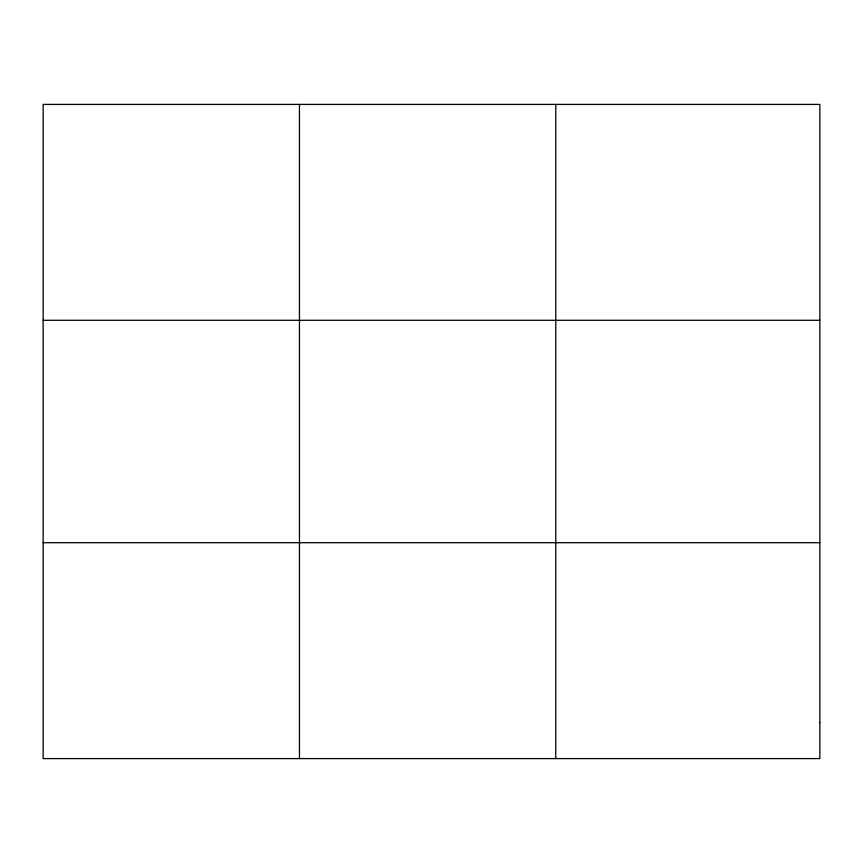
<?xml version="1.0" encoding="UTF-8"?>
<svg xmlns="http://www.w3.org/2000/svg" width="863" height="863" viewBox="0 0 863 863"><rect width="100%" height="100%" fill="white"/><g stroke="black" fill="none" stroke-linecap="round" stroke-linejoin="round"><path stroke-width="1.29" d="M299.461 758.588L299.461 104.412M555.772 758.588L555.772 104.412M43.15 320.292L819.85 320.292M43.15 542.708L819.85 542.708M819.85 722.611L819.85 758.588L43.15 758.588L43.15 104.412L819.85 104.412L819.85 722.611"/></g></svg>
